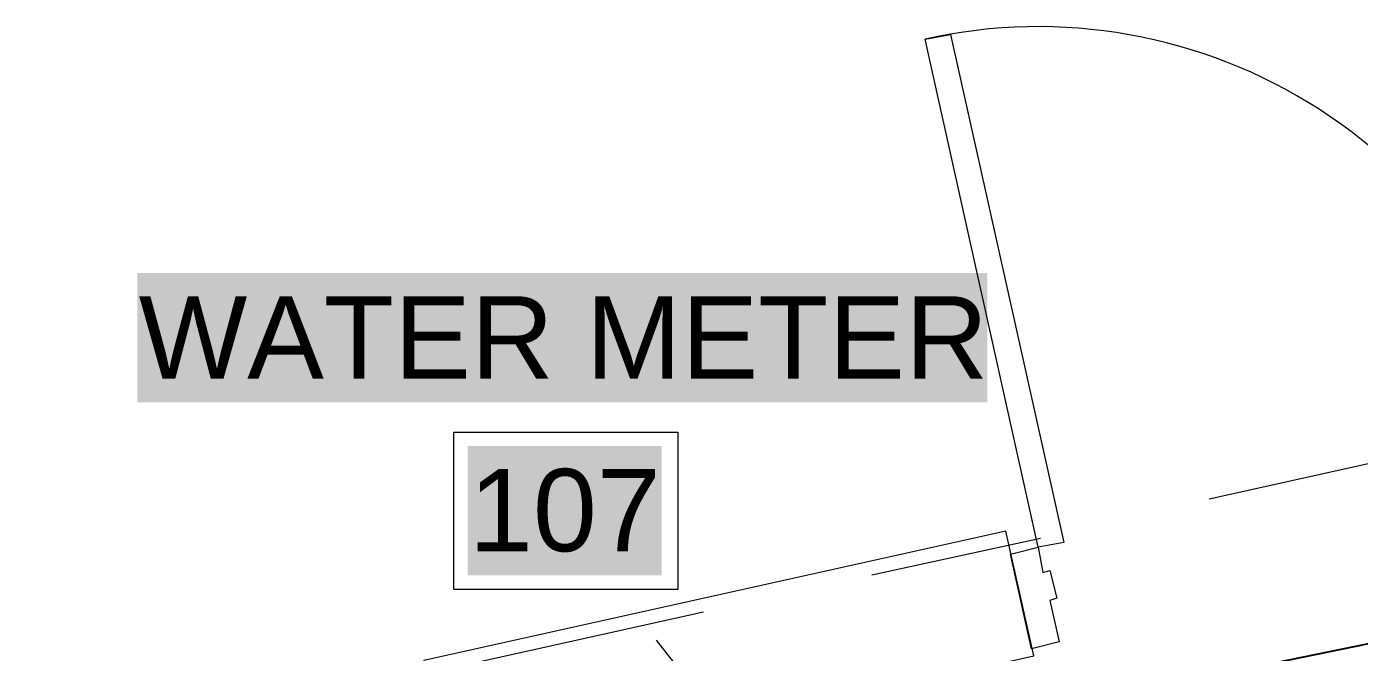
# Model space of a CAD drawing. Header units: inches. Extents: x 0.9 to 36.3, y 0.7 to 23.3.
# Drawn here: x 24.977 to 25.939, y 14.225 to 14.677 of the extents above; entities that cross this region are included whole.
import ezdxf

# ---------------------------------------------------------------- set-up
doc = ezdxf.new("R2010")
doc.units = ezdxf.units.IN
doc.linetypes.add('ACAD_ISO02W100', pattern=[15, 12, -3])
for name, color, linetype, lineweight, true_color in [('Boarder for name', 7, 'Continuous', 5, 0x777777), ('Doors', 7, 'Continuous', 5, 0xf2db9c), ('PDF_Geometry', 7, 'Continuous', 9, 0x777777)]:
    doc.layers.add(name, color=color, linetype=linetype, lineweight=lineweight, true_color=true_color)
doc.layers.add('EXIT', color=10, linetype='Continuous')
doc.layers.add('PDF_Text', color=7, linetype='Continuous')
doc.layers.add('PDF_Solid Fills', color=7, linetype='Continuous', true_color=0xffffff)
doc.styles.add('PDF Arial', font='arial.ttf')
doc.styles.get("Standard").update_dxf_attribs({"font": 'arial.ttf'})

msp = doc.modelspace()

# ---------------------------------------------------------------- linework, layer by layer
at = {"layer": 'Boarder for name', "linetype": 'ByBlock'}
msp.add_lwpolyline([(25.28551, 14.38403), (25.44717, 14.38403), (25.44717, 14.2707), (25.28551, 14.2707)], close=True, dxfattribs=at)
msp.add_lwpolyline([(25.60334, 14.01567), (25.43168, 14.234)], dxfattribs=at)
at = {"layer": 'Doors', "linetype": 'ByBlock'}
for points in [[(25.62562, 14.66774), (25.64396, 14.67107), (25.72562, 14.30442), (25.70729, 14.30108)], [(25.70229, 14.22775), (25.68729, 14.29608), (25.70729, 14.30108), (25.71062, 14.28275), (25.71562, 14.28442), (25.72062, 14.26442), (25.71562, 14.26275), (25.72229, 14.23275)]]:
    msp.add_lwpolyline(points, close=True, dxfattribs=at)
msp.add_lwpolyline([(25.68729, 14.29608), (25.70729, 14.30108), (25.71062, 14.28275), (25.71562, 14.28442), (25.72062, 14.26442), (25.71562, 14.26275), (25.72229, 14.23275), (25.70229, 14.22775)], dxfattribs=at)
msp.add_arc((25.70711, 14.30173), 0.37497, 11.9572, 102.55082, dxfattribs=at)
at = {"layer": 'EXIT', "linetype": 'ByBlock', "ltscale": 0.001}
msp.add_lwpolyline([(26.08255, 14.14885), (25.85254, 14.10165), (25.83084, 14.20811), (26.06085, 14.25532)], close=True, dxfattribs=at)
at = {"layer": 'PDF_Geometry', "linetype": 'ByBlock'}
for points in [[(25.83062, 14.33608), (26.31893, 14.44441)], [(26.38226, 13.25446), (26.49892, 12.73615), (26.1056, 12.64949), (25.89895, 13.58445), (25.85061, 13.57278), (25.4823, 13.49112), (25.3373, 14.14109), (25.70395, 14.22275), (25.68395, 14.31275), (25.26397, 14.21942), (25.28397, 14.12943), (25.28897, 14.13109), (25.43397, 13.48112), (25.17064, 13.42279), (25.17231, 13.41779)], [(25.58729, 14.28109), (25.70895, 14.30775)], [(24.97732, 14.14609), (25.46563, 14.25442)]]:
    msp.add_lwpolyline(points, dxfattribs=at)
at = {"layer": 'PDF_Solid Fills', "linetype": 'ByBlock', "transparency": 33554559}
for points in [[(25.05719, 14.40569), (25.6705, 14.40569), (25.05719, 14.49902), (25.6705, 14.49902)], [(25.29551, 14.2807), (25.43551, 14.2807), (25.29551, 14.37403), (25.43551, 14.37403)]]:
    msp.add_solid(points, dxfattribs=at)

# ---------------------------------------------------------------- texts
at = {"layer": 'EXIT', "linetype": 'ACAD_ISO02W100', "ltscale": 0.01}
msp.add_text('EXIT', height=0.068792, rotation=11.73348, dxfattribs=at).set_placement((25.85989, 14.12487))
at = {"layer": 'PDF_Text', "linetype": 'ByBlock', "attachment_point": 4, "style": 'PDF Arial'}
for s, insert, char_height in [('WATER METER', (25.05818, 14.45247), 0.0593856), ('107', (25.29651, 14.32747), 0.059386)]:
    msp.add_mtext(s, dxfattribs=dict(at, insert=insert, char_height=char_height))

doc.saveas('drawing.dxf')
